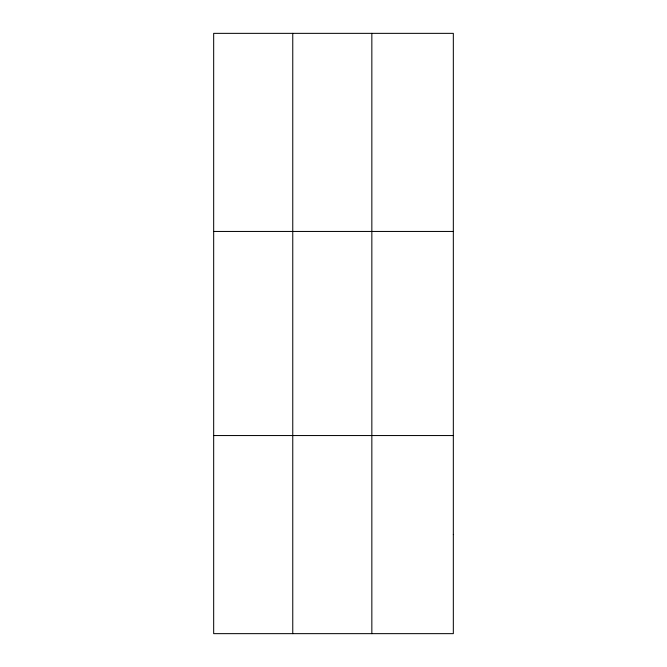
<?xml version="1.0" encoding="UTF-8"?>
<svg xmlns="http://www.w3.org/2000/svg" width="667" height="667" viewBox="0 0 667 667"><rect width="100%" height="100%" fill="white"/><g stroke="black" fill="none" stroke-linecap="round" stroke-linejoin="round"><path stroke-width="1" d="M292.763 33.35L292.763 633.65M371.844 33.35L371.844 633.65M213.673 231.449L453.327 231.449M213.673 435.551L453.327 435.551M453.327 534.601L453.327 633.65L213.673 633.65L213.673 33.35L453.327 33.35L453.327 534.601"/></g></svg>
